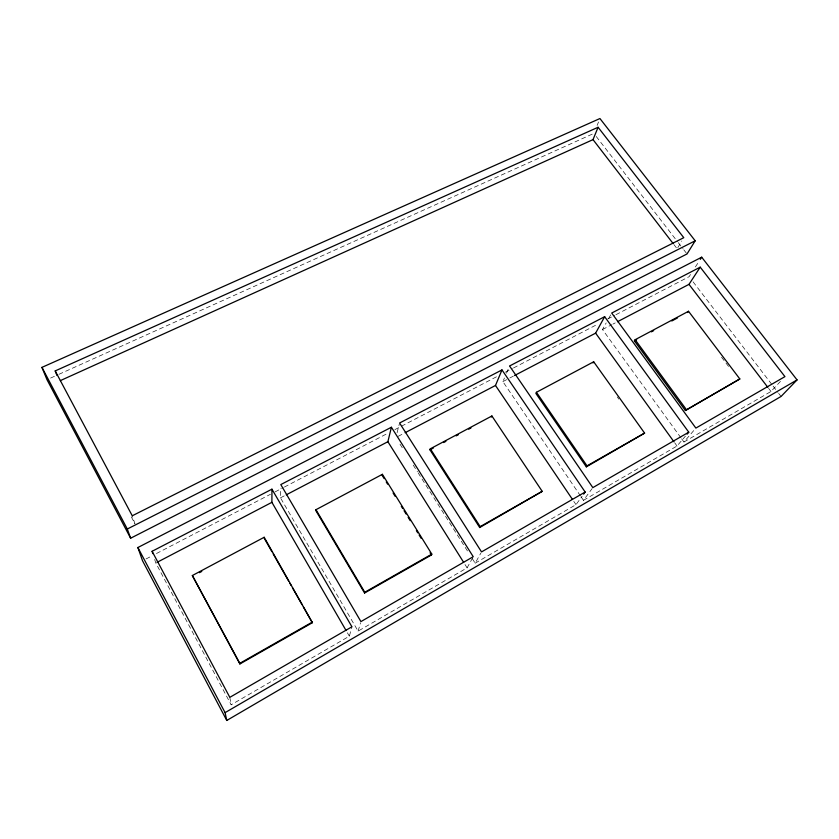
<?xml version="1.0" encoding="UTF-8"?>
<svg xmlns="http://www.w3.org/2000/svg" width="839" height="839" viewBox="0 0 839 839"><rect width="100%" height="100%" fill="white"/><g stroke="black" fill="none" stroke-linecap="round" stroke-linejoin="round"><path stroke-width="0.63" stroke-dasharray="4.2 3.15" d="M472.63 557.82L467.103 567.856L358.085 631.117L280.478 497.842L280.708 488.193M397.088 432.704L399.27 424.209M154.691 559.487L155.802 563L231.145 704.791L349.36 636.182L351.929 626.796M358.085 631.117L360.571 622.79M597.137 125.41L598.532 121.98M580.536 496.006L502.886 381.609L504.428 378.001M506.483 373.198L509.567 365.982M680.89 437.759L602.496 329.549L606.178 322.942M608.632 318.547L611.704 313.041M472.378 558.764L475.157 563.179L480.894 553.048M677.797 247.641L681.792 241.003M690.518 274.51L689.123 276.671L615.857 314.751M695.405 266.938L698.908 261.527M475.157 563.179L576.005 504.648L582.109 496.248M581.27 497.076L583.462 500.317L592.114 488.592M583.462 500.317L677.021 446.023L685.411 436.144M681.656 438.818L683.963 441.996L695.028 429.075M683.963 441.996L770.989 391.488L781.445 380.35M280.478 497.842L285.103 495.43M398.158 436.343L403.947 433.312M502.886 381.609L508.686 378.578M509.839 377.969L513.321 376.155M602.496 329.549L611.725 324.724M612.879 324.127L615.186 322.921M146.017 558.963L151.838 555.942M156.484 553.52L270.452 494.286M275.108 491.864L283.246 487.637M284.411 487.029L387.912 433.228M394.896 429.61L498.397 375.809M505.372 372.18L512.346 368.552M513.51 367.954L597.242 324.431M607.709 318.988L614.693 315.359M50.581 378.064L57.744 374.844M58.94 374.299L593.855 133.422M596.246 136.505L677.461 241.601M678.258 242.628L683.03 248.816M683.827 249.844L687.015 253.965M673.958 244.631L676.339 247.725M693.077 281.841L772.331 385.101M773.128 386.129L777.879 392.327M778.676 393.365L781.057 396.459M768.608 388.363L770.989 391.488M721.55 357.194L730.213 368.636M674.745 442.856L677.021 446.023M617.284 396.952L618.794 399.081M573.803 501.397L576.005 504.648M400.014 444.167L403.486 449.673M413.228 465.1L417.403 471.717M418.105 472.818L468.896 553.258M465.016 564.532L467.103 567.856M347.388 632.784L349.36 636.182M131.262 516.803L134.932 523.704L132.258 515.786M229.813 697.345L231.145 704.791"/><path stroke-width="1.26" d="M346.077 630.509L271.899 502.33L271.941 489.168L152.1 551.286L152.834 553.635M315.967 509.693L315.863 510.636L364.566 593.016L431.456 554.967L431.823 554.128L382.385 474.318L315.967 509.693L364.787 592.25L364.566 593.016M312.37 622.716L264.18 537.275L192.341 575.533L239.881 663.964L312.37 622.716L303.372 606.933M463.621 562.319L387.88 441.713L391.404 427.24L280.792 484.575L360.927 621.594L473.238 556.708L391.404 427.24M382.385 474.318L382.133 475.314L384.189 478.639M429.977 449.819L430.323 448.792L491.906 415.987L542.214 491.35L479.698 527.521L429.977 449.819L433.396 448.005M60.377 380.602L593.016 139.62L598.092 127.266L683.785 237.689L132.258 515.786L55.206 370.911L598.092 127.266M405.111 432.704L495.492 385.468L501.984 369.915L585.171 492.042L583.64 494.15M491.434 417.077L491.906 415.987M536.436 392.274L535.869 393.397L586.335 466.851L644.604 433.113L593.687 361.787L536.436 392.274L587.017 465.865L586.335 466.851M479.698 527.521L480.17 526.63L542.214 491.35M514.475 375.547L595.617 333.146L604.657 316.691L688.767 432.19L687.089 434.162M593.026 362.941L593.687 361.787M695.195 240.793L687.015 253.965L130.632 538.219L46.994 379.679L41.95 367.367L599.937 118.54L695.195 240.793L127.308 529.021L130.632 538.219M634.399 340.896L635.144 339.711L688.515 311.279L739.83 378.955L685.379 410.502L634.399 340.896L636.665 339.69M700.303 259.356L701.698 257.195L797.05 379.91L781.057 396.459L226.771 720.46L142.536 560.777L137.879 547.521L701.698 257.195M617.494 321.715L688.987 284.348L700.219 267.159L784.937 376.627L695.877 428.089L611.704 313.041L700.219 267.159M687.686 312.496L688.515 311.279M685.379 410.502L739.83 378.955M226.771 720.46L225.093 712.636L797.05 379.91M585.171 492.042L481.534 551.915L399.584 423.003L501.984 369.915M688.767 432.19L592.837 487.616L509.567 365.982L604.657 316.691M239.881 663.964L239.807 663.324L312.465 622.003M364.787 592.25L431.823 554.128M587.017 465.865L644.604 433.113M199.462 572.659L201.769 571.432M443.632 442.541L445.908 441.335M456.154 435.871L458.43 434.665M468.676 429.201L470.952 427.995M651.41 331.835L653.675 330.618M671.819 320.959L677.482 317.939M156.966 562.392L271.899 502.33M286.256 494.821L387.88 441.713M593.016 139.62L673.161 243.604M688.987 284.348L767.811 387.324M635.144 339.711L686.239 409.432M595.617 333.146L673.979 441.807M495.492 385.468L572.345 499.236M430.323 448.792L480.17 526.63M386.244 481.953L387.608 484.166M393.092 493.017L395.148 496.331M401.315 506.295L402.689 508.507M404.052 510.72L406.107 514.034M408.163 517.359L410.219 520.673M416.385 530.626L417.759 532.838M419.122 535.051L421.178 538.376M430.092 552.754L431.456 554.967M271.941 489.168L351.929 626.796L229.813 697.345L152.1 551.286M264.83 539.288L271.899 551.695M273.189 553.95L288.606 581.008M289.885 583.262L291.175 585.517M292.454 587.772L302.092 604.678M192.341 575.533L239.807 663.324M137.879 547.521L225.093 712.636M41.95 367.367L127.308 529.021M55.206 370.911L56.968 375.453M264.18 537.275L264.191 538.166"/></g></svg>
